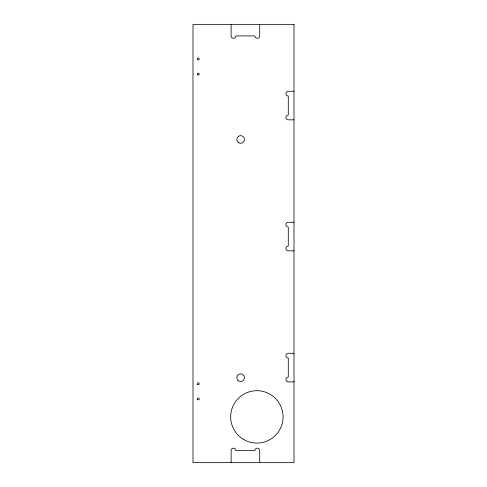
<?xml version="1.0" encoding="UTF-8"?>
<svg xmlns="http://www.w3.org/2000/svg" width="487" height="487" viewBox="0 0 487 487"><rect width="100%" height="100%" fill="white"/><g stroke="black" fill="none" stroke-linecap="round" stroke-linejoin="round"><path stroke-width="0.73" d="M294.002 91.246L288.286 91.246A2.38 2.38 0 0 0 285.906 93.626A2.38 2.38 0 0 0 288.286 96.006L288.286 115.066A2.38 2.38 0 0 0 285.906 117.446A2.38 2.38 0 0 0 288.286 119.832L294.002 119.832M294.002 222.267L288.286 222.267A2.38 2.38 0 0 0 285.906 224.647A2.38 2.38 0 0 0 288.286 227.033L288.286 246.087A2.38 2.38 0 0 0 285.906 248.473A2.38 2.38 0 0 0 288.286 250.854L294.002 250.854M294.002 353.288L288.286 353.288A2.38 2.38 0 0 0 285.906 355.674A2.38 2.38 0 0 0 288.286 358.055L288.286 377.108A2.38 2.38 0 0 0 285.906 379.495A2.38 2.38 0 0 0 288.286 381.875L294.002 381.875M259.699 24.35L259.699 35.928A2.38 2.38 0 0 1 257.319 38.309A2.38 2.38 0 0 1 254.932 35.928L235.878 35.928A2.38 2.38 0 0 1 233.492 38.309A2.38 2.38 0 0 1 231.112 35.928L231.112 24.35M259.699 462.65L259.699 450.548A2.38 2.38 0 0 0 257.319 448.168A2.38 2.38 0 0 0 254.932 450.548L235.878 450.548A2.38 2.38 0 0 0 233.492 448.168A2.38 2.38 0 0 0 231.112 450.548L231.112 462.65M294.002 24.35L192.998 24.35L192.998 462.65L294.002 462.65L294.002 24.35M238.733 142.764A3.811 3.811 0 0 0 244.456 139.459A3.811 3.811 0 0 0 238.733 136.159A3.811 3.811 0 0 0 238.733 142.764M237.948 380.377A3.811 3.811 0 0 0 244.322 378.673A3.811 3.811 0 0 0 239.653 374.004A3.811 3.811 0 0 0 237.948 380.377M197.795 384.541A0.956 0.956 0 0 0 199.226 383.719A0.956 0.956 0 0 0 197.795 382.892A0.956 0.956 0 0 0 197.795 384.541M197.6 399.638A0.956 0.956 0 0 0 199.195 399.212A0.956 0.956 0 0 0 198.026 398.043A0.956 0.956 0 0 0 197.6 399.638M197.795 74.852A0.956 0.956 0 0 0 199.226 74.024A0.956 0.956 0 0 0 197.795 73.202A0.956 0.956 0 0 0 197.795 74.852M197.631 59.578A0.956 0.956 0 0 0 199.226 59.152A0.956 0.956 0 0 0 198.063 57.983A0.956 0.956 0 0 0 197.631 59.578M243.78 439.584A26.207 26.207 0 0 0 283.081 416.89A26.207 26.207 0 0 0 243.78 394.196A26.207 26.207 0 0 0 243.78 439.584"/></g></svg>
